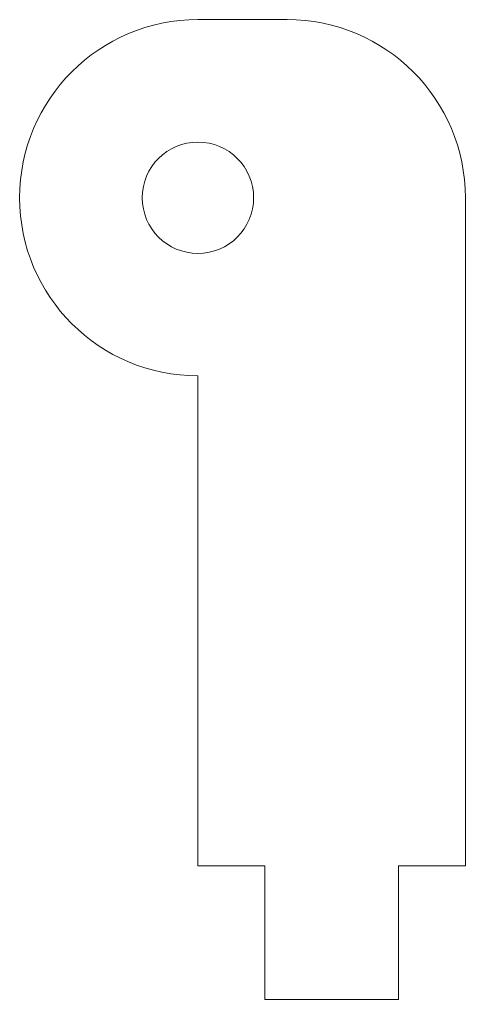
# Model space of a CAD drawing. Header units: millimetres. Extents: x -4 to 6, y -18 to 4.
import ezdxf

# ---------------------------------------------------------------- set-up
doc = ezdxf.new("R2010")
doc.units = ezdxf.units.MM

msp = doc.modelspace()

# ---------------------------------------------------------------- linework, layer by layer
at = {"color": 7, "linetype": 'Continuous', "lineweight": 15}
for p, q in [((2, 4), (0, 4)), ((6, -15), (6, 0)), ((0, -4), (0, -15)), ((0, -15), (1.5, -15)), ((1.5, -15), (1.5, -18)), ((4.5, -18), (4.5, -15)), ((4.5, -15), (6, -15)), ((1.5, -18), (4.5, -18))]:
    msp.add_line(p, q, dxfattribs=at)
msp.add_circle((0, 0), 1.25, dxfattribs=at)
for centre, start, end in [((0, 0), 90, 270), ((2, 0), 0, 90)]:
    msp.add_arc(centre, 4, start, end, dxfattribs=at)

doc.saveas('drawing.dxf')
